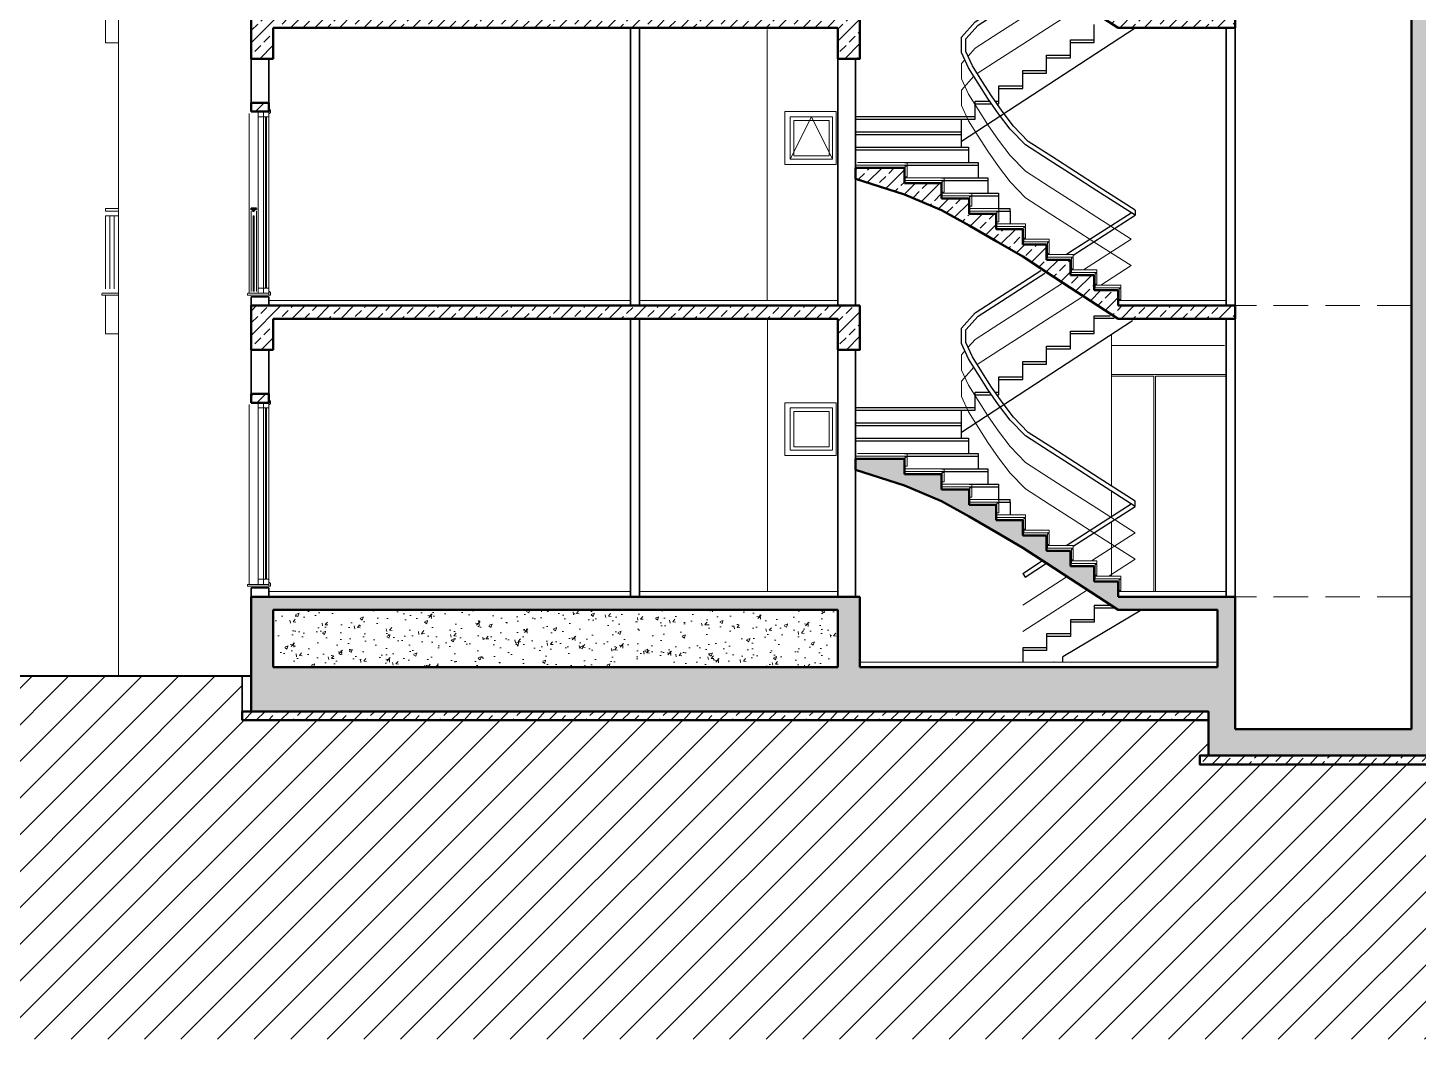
# Model space of a CAD drawing. Header units: millimetres. Extents: x 1852829 to 1882754, y -270850 to -231658.
# Drawn here: x 1858388 to 1858900, y -233479 to -233106 of the extents above; entities that cross this region are included whole.
import ezdxf

# ---------------------------------------------------------------- set-up
doc = ezdxf.new("R2010")
doc.units = ezdxf.units.MM
doc.linetypes.add('izdüşüm ön', pattern=[9.525, 6.35, -3.175])
doc.linetypes.add('su yalıtım', pattern=[30, 12, -18])
for name, color, linetype, lineweight in [('a_ba', 6, 'Continuous', 50), ('a_doğrama', 251, 'Continuous', 20), ('a_duvar', 251, 'Continuous', 35), ('a_görünüş', 32, 'Continuous', 25), ('a_görünüş_ince', 8, 'Continuous', 20), ('a_görünüş_kalın', 20, 'Continuous', 40), ('a_hatch_ba', 252, 'Continuous', 13), ('a_hatch_misc', 251, 'Continuous', 15), ('a_izdüşüm_ön', 6, 'izdüşüm ön', 9), ('a_kaplama', 40, 'Continuous', 15), ('a_not_misc', 144, 'Continuous', 5), ('a_yalıtım_su', 7, 'su yalıtım', 13)]:
    doc.layers.add(name, color=color, linetype=linetype, lineweight=lineweight)
pattern_1 = [(45, (2412.01, 15586.4466), (-4.49012806, 4.49012806), []), (45, (2416.5003, 15586.4466), (-4.49012806, 4.49012806), [3.175, -1.5875])]

# ---------------------------------------------------------------- blocks, each defined once
blk = doc.blocks.new('kesit_2_c_blok')
at = {"layer": 'a_ba'}
for p, q in [((-1390, 0), (-2080, 0)), ((-965, 0), (-1097.5, 0)), ((-1415, -15), (-2055, -15)), ((-965, -15), (-1097.5, -15))]:
    blk.add_line(p, q, dxfattribs=at)
for points in [[(-765, -15), (-765, 315)], [(-2055, -15), (-2055, -50), (-2080, -50), (-2080, 0)], [(-1390, 0), (-1390, -50), (-1415, -50), (-1415, -15)], [(-965, -15), (-965, 0)]]:
    blk.add_lwpolyline(points, dxfattribs=at)
blk.add_lwpolyline([(-2080, 220), (-2060, 220), (-2060, 230), (-2080, 230)], close=True, dxfattribs=at)
at = {"layer": 'a_doğrama'}
for points in [[(-2059, 218), (-2060, 218), (-2060, 222), (-2058, 222), (-2058, 219)], [(-2066, 214), (-2072, 214), (-2072, 220), (-2066, 220)], [(-2060, 214), (-2066, 214), (-2066, 220), (-2060, 220)], [(-1475, 160), (-1417, 160), (-1417, 220), (-1475, 220)], [(-1469, 166), (-1421, 166), (-1421, 214), (-1469, 214)], [(-1465, 170), (-1425, 170), (-1425, 210), (-1465, 210)], [(-2066, 14), (-2072, 14), (-2072, 20), (-2066, 20)], [(-2060, 14), (-2066, 14), (-2066, 20), (-2060, 20)], [(-2059, 16), (-2060, 16), (-2060, 12), (-2058, 12), (-2058, 15)]]:
    blk.add_lwpolyline(points, close=True, dxfattribs=at)
for points in [[(-2063.5, 214), (-2063.5, 20)], [(-2062.5, 214), (-2062.5, 20)], [(-2077.5, 102), (-2077.5, 16)], [(-2077.5, 102), (-2076.5, 102)], [(-2076.5, 102), (-2076.5, 16)]]:
    blk.add_lwpolyline(points, dxfattribs=at)
at = {"layer": 'a_duvar'}
blk.add_line((-2060, 10), (-2080, 10), dxfattribs=at)
for points in [[(-1650, 0), (-1650, 315)], [(-1640, 0), (-1640, 315)], [(-975, 0), (-975, 315)], [(-965, 0), (-965, 315)], [(-2080, 230), (-2080, 280)], [(-2060, 230), (-2060, 280)], [(-1415, 0), (-1415, 280)], [(-1395, 0), (-1395, 280)], [(-2080, 10), (-2080, 0)], [(-2060, 10), (-2060, 0)]]:
    blk.add_lwpolyline(points, dxfattribs=at)
at = {"layer": 'a_görünüş_ince'}
for p, q in [((-2230, 110), (-2245, 110)), ((-2230, 107), (-2245, 107)), ((-2230, 12), (-2249, 12)), ((-2230, 14), (-2248.5, 14))]:
    blk.add_line(p, q, dxfattribs=at)
for points in [[(-1495, 6), (-1495, 313)], [(-2230, -50), (-2230, 296)], [(-2082, 218), (-2082, 14)], [(-2072, 214), (-2072, 20)], [(-2066, 214), (-2066, 20)], [(-2060, 214), (-2060, 20)], [(-2245, 107), (-2245, 110)], [(-2245, 19), (-2245, 102)], [(-2245, 102), (-2230, 102)], [(-2240, 19), (-2240, 102)], [(-2235, 19), (-2235, 102)], [(-2080, 16), (-2080, 107)], [(-2074, 16), (-2074, 107)], [(-2248.5, 14), (-2249, 13.5)], [(-2249, 12), (-2249, 13.5)], [(-2245, -32), (-2245, 12)], [(-2230, -32), (-2245, -32)]]:
    blk.add_lwpolyline(points, dxfattribs=at)
at = {"layer": 'a_görünüş_kalın'}
for p, q in [((-2074, 110), (-2080, 110)), ((-2077.5, 109), (-2080, 109)), ((-2074, 109), (-2076.5, 109))]:
    blk.add_line(p, q, dxfattribs=at)
for points in [[(-2080, 109), (-2080, 110)], [(-2076.5, 107), (-2077.5, 107), (-2077.5, 109)], [(-2076.5, 107), (-2076.5, 109)], [(-2074, 109), (-2074, 110)]]:
    blk.add_lwpolyline(points, dxfattribs=at)
at = {"layer": 'a_kaplama'}
for p, q in [((-2060, 12), (-2084, 12)), ((-2060, 14), (-2083.5, 14))]:
    blk.add_line(p, q, dxfattribs=at)
for points in [[(-2083.5, 14), (-2084, 13.5)], [(-2084, 12), (-2084, 13.5)], [(-2060, 12), (-2060, 14)]]:
    blk.add_lwpolyline(points, dxfattribs=at)
at = {"layer": 'a_not_misc'}
blk.add_lwpolyline([(-1421, 166), (-1445, 214), (-1469, 166)], dxfattribs=at)

msp = doc.modelspace()

# ---------------------------------------------------------------- hatches: boundary and pattern name
at = {"layer": 'a_hatch_ba'}
h = msp.add_hatch(dxfattribs=at)
h.set_pattern_fill('ANSI33', color=256)
h.set_pattern_definition(pattern_1)
h.paths.add_polyline_path([(1859146.21, -233358.16), (1859146.21, -233315.91), (1858905.71, -233315.91), (1858905.71, -233213.53), (1859138.09, -233213.53), (1859138.09, -233224.91), (1859146.21, -233224.91), (1859146.21, -233208.66), (1858905.71, -233208.66), (1858905.71, -233106.28), (1859138.09, -233106.28), (1859138.09, -233117.66), (1859146.21, -233117.66), (1859146.21, -233101.41), (1858905.71, -233101.41), (1858905.71, -232999.03), (1859138.09, -232999.03), (1859138.09, -233010.41), (1859146.21, -233010.41), (1859146.21, -233004.56), (1859211.21, -233004.56), (1859211.21, -232994.16), (1859146.21, -232994.16), (1858905.71, -232994.16), (1858905.71, -232883.66), (1858915.46, -232883.66), (1858915.46, -232878.78), (1858829.34, -232878.78), (1858829.34, -232883.66), (1858897.59, -232883.66), (1858897.59, -232955.16), (1858829.34, -232955.16), (1858829.34, -232960.03), (1858897.59, -232960.03), (1858897.59, -232999.03), (1858897.59, -233106.28), (1858897.59, -233213.53), (1858897.59, -233315.91), (1858897.59, -233364.66), (1858832.59, -233364.66), (1858832.59, -233315.91), (1858826.09, -233315.91), (1858789.52, -233315.91), (1858789.52, -233310.26), (1858780.75, -233310.26), (1858780.75, -233304.62), (1858771.97, -233304.62), (1858771.97, -233298.98), (1858763.2, -233298.98), (1858763.2, -233293.33), (1858754.42, -233293.33), (1858754.42, -233287.69), (1858744.57, -233287.69), (1858744.57, -233282.04), (1858734.63, -233282.04), (1858734.63, -233276.4), (1858724.45, -233276.4), (1858724.45, -233270.75), (1858710.82, -233270.75), (1858710.82, -233265.11), (1858692.84, -233265.11), (1858692.84, -233269.21), (1858710.82, -233274.94), (1858724.45, -233280.67), (1858734.63, -233286.4), (1858744.57, -233292.13), (1858754.42, -233297.86), (1858763.2, -233303.59), (1858771.97, -233309.32), (1858789.52, -233320.78), (1858826.09, -233320.78), (1858826.09, -233341.91), (1858694.46, -233341.91), (1858694.46, -233315.91), (1858470.21, -233315.91), (1858470.21, -233358.16), (1858822.84, -233358.16), (1858822.84, -233374.41), (1858908.96, -233374.41), (1858908.96, -233358.16)])
h.paths.add_polyline_path([(1858905.71, -233341.91), (1858905.71, -233320.78), (1859138.09, -233320.78), (1859138.09, -233341.91)], flags=16)
h.paths.add_polyline_path([(1858686.34, -233341.91), (1858478.34, -233341.91), (1858478.34, -233320.78), (1858686.34, -233320.78)], flags=16)
h = msp.add_hatch(dxfattribs=at)
h.set_pattern_fill('ANSI33', color=256)
h.set_pattern_definition(pattern_1)
h.paths.add_polyline_path([(1858710.82, -233060.44), (1858724.45, -233066.17), (1858734.63, -233071.9), (1858744.57, -233077.63), (1858754.42, -233083.36), (1858763.2, -233089.09), (1858771.97, -233094.82), (1858789.52, -233106.28), (1858832.59, -233106.28), (1858832.59, -233101.41), (1858789.52, -233101.41), (1858789.52, -233095.76), (1858780.75, -233095.76), (1858780.75, -233090.12), (1858771.97, -233090.12), (1858771.97, -233084.47), (1858763.2, -233084.47), (1858763.2, -233078.83), (1858754.42, -233078.83), (1858754.42, -233073.19), (1858744.57, -233073.19), (1858744.57, -233067.54), (1858734.63, -233067.54), (1858734.63, -233061.9), (1858724.45, -233061.9), (1858724.45, -233056.25), (1858710.82, -233056.25), (1858710.82, -233050.61), (1858692.84, -233050.61), (1858692.84, -233054.71)])
h = msp.add_hatch(dxfattribs=at)
h.set_pattern_fill('ANSI33', color=256)
h.set_pattern_definition(pattern_1)
h.paths.add_polyline_path([(1858686.34, -233106.28), (1858686.34, -233117.66), (1858694.46, -233117.66), (1858694.46, -233101.41), (1858470.21, -233101.41), (1858470.21, -233117.66), (1858478.34, -233117.66), (1858478.34, -233106.28)])
h = msp.add_hatch(dxfattribs=at)
h.set_pattern_fill('ANSI33', color=256)
h.set_pattern_definition(pattern_1)
h.paths.add_polyline_path([(1858476.71, -233133.91), (1858470.21, -233133.91), (1858470.21, -233137.16), (1858476.71, -233137.16)])
h = msp.add_hatch(dxfattribs=at)
h.set_pattern_fill('ANSI33', color=256)
h.set_pattern_definition(pattern_1)
h.paths.add_polyline_path([(1858832.59, -233213.53), (1858832.59, -233208.66), (1858789.52, -233208.66), (1858789.52, -233203.01), (1858780.75, -233203.01), (1858780.75, -233197.37), (1858771.97, -233197.37), (1858771.97, -233191.73), (1858763.2, -233191.73), (1858763.2, -233186.08), (1858754.42, -233186.08), (1858754.42, -233180.44), (1858744.57, -233180.44), (1858744.57, -233174.79), (1858734.63, -233174.79), (1858734.63, -233169.15), (1858724.45, -233169.15), (1858724.45, -233163.5), (1858710.82, -233163.5), (1858710.82, -233157.86), (1858692.84, -233157.86), (1858692.84, -233161.96), (1858710.82, -233167.69), (1858724.45, -233173.42), (1858734.63, -233179.15), (1858744.57, -233184.88), (1858754.42, -233190.61), (1858763.2, -233196.34), (1858771.97, -233202.07), (1858789.52, -233213.53)])
h = msp.add_hatch(dxfattribs=at)
h.set_pattern_fill('ANSI33', color=256)
h.set_pattern_definition(pattern_1)
h.paths.add_polyline_path([(1858694.46, -233208.66), (1858470.21, -233208.66), (1858470.21, -233224.91), (1858478.34, -233224.91), (1858478.34, -233213.53), (1858686.34, -233213.53), (1858686.34, -233224.91), (1858694.46, -233224.91)])
h = msp.add_hatch(dxfattribs=at)
h.set_pattern_fill('ANSI33', color=256)
h.set_pattern_definition(pattern_1)
h.paths.add_polyline_path([(1858476.71, -233241.16), (1858470.21, -233241.16), (1858470.21, -233244.41), (1858476.71, -233244.41)])
h = msp.add_hatch(dxfattribs=at)
h.set_pattern_fill('ANSI33', color=256)
h.set_pattern_definition(pattern_1)
h.paths.add_polyline_path([(1858822.84, -233358.16), (1858466.96, -233358.16), (1858466.96, -233361.41), (1858822.84, -233361.41)])
h = msp.add_hatch(dxfattribs=at)
h.set_pattern_fill('ANSI33', color=256)
h.set_pattern_definition(pattern_1)
h.paths.add_polyline_path([(1858912.21, -233374.41), (1858819.59, -233374.41), (1858819.59, -233377.66), (1858912.21, -233377.66)])
at = {"layer": 'a_hatch_misc'}
h = msp.add_hatch(dxfattribs=at)
h.set_pattern_fill('AR-CONC', color=256, scale=0.065)
h.set_pattern_definition([(50, (1217787.984, -153665.641), (11.84202212, -1.03604219), [1.23825195, -13.62077143]), (355, (1217787.984, -153665.641), (-2.290826, 12.41871448), [0.99060156, -10.89665511]), (100.4514447, (1217788.971, -153665.727), (9.55119609, 11.38267178), [1.05235223, -11.5758841]), (46.1842, (1217787.984, -153662.339), (17.62016538, -2.7327556), [1.8573779, -20.43115714]), (96.6355576, (1217789.453, -153662.567), (15.431293, 16.0827234), [1.578529, -17.36384185]), (351.1841512, (1217787.984, -153662.34), (15.431293, 16.0827234), [1.4859002, -16.3449083]), (21, (1217789.635, -153663.165), (9.85495094, -6.64724834), [1.23825195, -13.62077143]), (326, (1217789.635, -153663.165), (4.01713816, 11.97223663), [0.99060156, -10.89661714]), (71.451445, (1217790.457, -153663.719), (13.87208908, 5.32498836), [1.05235223, -11.57586416]), (37.5, (1217787.9843, -153665.641), (0.200759527, 5.496086174), [0, -10.764536936, 0, -11.0617174, 0, -10.93789221]), (7.5, (1217787.9843, -153665.641), (4.343284896, 6.51174761), [0, -6.30682992, 0, -10.516886546, 0, -4.16878156]), (327.5, (1217784.3026, -153665.641), (8.813402552, -0.372368945), [0, -4.12750649, 0, -12.87782026, 0, -17.087876884]), (317.5, (1217782.6516, -153665.641), (9.62841194, 1.65272452), [0, -5.36575844, 0, -8.55219345, 0, -12.13486909])])
h.paths.add_polyline_path([(1858686.34, -233341.91), (1858686.34, -233320.78), (1858478.34, -233320.78), (1858478.34, -233341.91)])
h = msp.add_hatch(dxfattribs=at)
h.set_pattern_fill('ANSI31', color=256, scale=3)
h.set_pattern_definition([(45, (2412.01, 15586.447), (-6.73519209, 6.73519209), [])])
edge = h.paths.add_edge_path()
edge.add_line((1858306.58, -233345.16), (1858306.58, -233478.93))
edge.add_line((1858306.58, -233478.93), (1859287.36, -233478.93))
edge.add_line((1859287.36, -233478.8), (1859287.36, -233345.16))
edge.add_line((1859287.36, -233345.16), (1859149.46, -233345.16))
edge.add_line((1859149.46, -233345.16), (1859149.46, -233361.41))
edge.add_line((1859149.46, -233361.41), (1858908.96, -233361.41))
edge.add_line((1858908.96, -233361.41), (1858908.96, -233374.41))
edge.add_line((1858908.96, -233374.41), (1858912.21, -233374.41))
edge.add_line((1858912.21, -233374.41), (1858912.21, -233377.66))
edge.add_line((1858912.21, -233377.66), (1858819.59, -233377.66))
edge.add_line((1858819.59, -233377.66), (1858819.59, -233374.41))
edge.add_line((1858819.59, -233374.41), (1858822.84, -233374.41))
edge.add_line((1858822.84, -233374.41), (1858822.84, -233361.41))
edge.add_line((1858822.84, -233361.41), (1858466.96, -233361.41))
edge.add_line((1858466.96, -233361.41), (1858466.96, -233345.16))
edge.add_line((1858466.96, -233345.16), (1858306.58, -233345.16))

# ---------------------------------------------------------------- linework, layer by layer
at = {"layer": 'a_ba'}
for p, q in [((1858710.82, -233157.86), (1858692.84, -233157.86)), ((1858710.82, -233163.5), (1858710.82, -233157.86)), ((1858724.45, -233163.5), (1858710.82, -233163.5)), ((1858724.45, -233169.15), (1858724.45, -233163.5)), ((1858734.63, -233169.15), (1858724.45, -233169.15)), ((1858734.63, -233174.79), (1858734.63, -233169.15)), ((1858744.57, -233174.79), (1858734.63, -233174.79)), ((1858744.57, -233180.44), (1858744.57, -233174.79)), ((1858754.42, -233180.44), (1858744.57, -233180.44)), ((1858754.42, -233186.08), (1858754.42, -233180.44)), ((1858763.2, -233186.08), (1858754.42, -233186.08)), ((1858763.2, -233191.73), (1858763.2, -233186.08)), ((1858771.97, -233191.73), (1858763.2, -233191.73)), ((1858771.97, -233197.37), (1858771.97, -233191.73)), ((1858780.75, -233197.37), (1858771.97, -233197.37)), ((1858780.75, -233203.01), (1858780.75, -233197.37)), ((1858789.52, -233203.01), (1858780.75, -233203.01)), ((1858789.52, -233208.66), (1858789.52, -233203.01)), ((1858710.82, -233265.11), (1858692.84, -233265.11)), ((1858710.82, -233270.75), (1858710.82, -233265.11)), ((1858724.45, -233270.75), (1858710.82, -233270.75)), ((1858724.45, -233276.4), (1858724.45, -233270.75)), ((1858734.63, -233276.4), (1858724.45, -233276.4)), ((1858734.63, -233282.04), (1858734.63, -233276.4)), ((1858744.57, -233282.04), (1858734.63, -233282.04)), ((1858744.57, -233287.69), (1858744.57, -233282.04)), ((1858754.42, -233287.69), (1858744.57, -233287.69)), ((1858754.42, -233293.33), (1858754.42, -233287.69)), ((1858763.2, -233293.33), (1858754.42, -233293.33)), ((1858763.2, -233298.98), (1858763.2, -233293.33)), ((1858771.97, -233298.98), (1858763.2, -233298.98)), ((1858771.97, -233304.62), (1858771.97, -233298.98)), ((1858780.75, -233304.62), (1858771.97, -233304.62)), ((1858780.75, -233310.26), (1858780.75, -233304.62)), ((1858789.52, -233310.26), (1858780.75, -233310.26)), ((1858789.52, -233315.91), (1858789.52, -233310.26)), ((1858470.21, -233315.91), (1858694.46, -233315.91)), ((1858470.21, -233315.91), (1858470.21, -233358.16)), ((1858694.46, -233341.91), (1858694.46, -233315.91)), ((1858826.09, -233315.91), (1858832.59, -233315.91)), ((1858832.59, -233315.91), (1858832.59, -233364.66)), ((1858897.59, -233315.91), (1858897.59, -233364.66)), ((1858478.34, -233320.78), (1858686.34, -233320.78)), ((1858478.34, -233320.78), (1858478.34, -233341.91)), ((1858686.34, -233341.91), (1858686.34, -233320.78)), ((1858826.09, -233320.78), (1858826.09, -233341.91)), ((1858478.34, -233341.91), (1858686.34, -233341.91)), ((1858694.46, -233341.91), (1858826.09, -233341.91)), ((1858466.96, -233358.16), (1858822.84, -233358.16)), ((1858822.84, -233358.16), (1858822.84, -233374.41)), ((1858466.96, -233361.41), (1858822.84, -233361.41)), ((1858832.59, -233364.66), (1858897.59, -233364.66)), ((1858822.84, -233374.41), (1858908.96, -233374.41))]:
    msp.add_line(p, q, dxfattribs=at)
for points in [[(1858789.52, -233106.28), (1858771.97, -233094.82), (1858763.2, -233089.09), (1858754.42, -233083.36), (1858744.57, -233077.63), (1858734.63, -233071.9), (1858724.45, -233066.17), (1858710.82, -233060.44), (1858692.84, -233054.71)], [(1858692.84, -233157.86), (1858692.84, -233161.96)], [(1858789.52, -233213.53), (1858771.97, -233202.07), (1858763.2, -233196.34), (1858754.42, -233190.61), (1858744.57, -233184.88), (1858734.63, -233179.15), (1858724.45, -233173.42), (1858710.82, -233167.69), (1858692.84, -233161.96)], [(1858897.59, -233315.91), (1858897.59, -233211.91)], [(1858692.84, -233265.11), (1858692.84, -233269.21)], [(1858789.52, -233320.78), (1858771.97, -233309.32), (1858763.2, -233303.59), (1858754.42, -233297.86), (1858744.57, -233292.13), (1858734.63, -233286.4), (1858724.45, -233280.67), (1858710.82, -233274.94), (1858692.84, -233269.21)], [(1858826.09, -233315.91), (1858789.52, -233315.91)], [(1858826.09, -233320.78), (1858789.52, -233320.78)], [(1858466.96, -233358.16), (1858466.96, -233361.41)]]:
    msp.add_lwpolyline(points, dxfattribs=at)
for points in [[(1858470.21, -233244.41), (1858476.71, -233244.41), (1858476.71, -233241.16), (1858470.21, -233241.16)], [(1858912.21, -233374.41), (1858912.21, -233377.66), (1858819.59, -233377.66), (1858819.59, -233374.41)]]:
    msp.add_lwpolyline(points, close=True, dxfattribs=at)
at = {"layer": 'a_doğrama'}
for p, q in [((1858802.69, -233234.66), (1858802.69, -233313.96)), ((1858803.34, -233234.66), (1858803.34, -233313.96))]:
    msp.add_line(p, q, dxfattribs=at)
for points in [[(1858829.34, -233234.01), (1858787.09, -233234.01)], [(1858802.69, -233234.66), (1858787.09, -233234.66)], [(1858829.34, -233234.66), (1858803.34, -233234.66)], [(1858475.57, -233246.36), (1858475.57, -233309.41)], [(1858475.9, -233246.36), (1858475.9, -233309.41)]]:
    msp.add_lwpolyline(points, dxfattribs=at)
for points in [[(1858474.76, -233246.36), (1858472.81, -233246.36), (1858472.81, -233244.41), (1858474.76, -233244.41)], [(1858476.71, -233246.36), (1858474.76, -233246.36), (1858474.76, -233244.41), (1858476.71, -233244.41)], [(1858477.04, -233245.06), (1858476.71, -233245.06), (1858476.71, -233243.76), (1858477.36, -233243.76), (1858477.36, -233244.73)], [(1858666.84, -233263.91), (1858685.69, -233263.91), (1858685.69, -233244.41), (1858666.84, -233244.41)], [(1858668.79, -233261.96), (1858684.39, -233261.96), (1858684.39, -233246.36), (1858668.79, -233246.36)], [(1858670.09, -233260.66), (1858683.09, -233260.66), (1858683.09, -233247.66), (1858670.09, -233247.66)], [(1858474.76, -233311.36), (1858472.81, -233311.36), (1858472.81, -233309.41), (1858474.76, -233309.41)], [(1858476.71, -233311.36), (1858474.76, -233311.36), (1858474.76, -233309.41), (1858476.71, -233309.41)], [(1858477.04, -233310.71), (1858476.71, -233310.71), (1858476.71, -233312.01), (1858477.36, -233312.01), (1858477.36, -233311.03)]]:
    msp.add_lwpolyline(points, close=True, dxfattribs=at)
at = {"layer": 'a_duvar'}
for p, q in [((1858609.96, -233213.53), (1858609.96, -233315.91)), ((1858613.21, -233213.53), (1858613.21, -233315.91)), ((1858829.34, -233315.91), (1858829.34, -233213.53)), ((1858832.59, -233315.91), (1858832.59, -233213.53)), ((1858686.34, -233315.91), (1858686.34, -233224.91)), ((1858692.84, -233315.91), (1858692.84, -233224.91)), ((1858476.71, -233244.41), (1858470.21, -233244.41)), ((1858476.71, -233312.66), (1858470.21, -233312.66))]:
    msp.add_line(p, q, dxfattribs=at)
for points in [[(1858470.21, -233241.16), (1858470.21, -233224.91)], [(1858476.71, -233241.16), (1858476.71, -233224.91)], [(1858470.21, -233312.66), (1858470.21, -233315.91)], [(1858476.71, -233312.66), (1858476.71, -233315.91)]]:
    msp.add_lwpolyline(points, dxfattribs=at)
msp.add_lwpolyline([(1858470.21, -233358.16), (1858470.21, -233345.16), (1858466.96, -233345.16), (1858466.96, -233358.16)], close=True, dxfattribs=at)
at = {"layer": 'a_görünüş'}
for p, q in [((1858780.75, -233111.72), (1858780.75, -233105.1)), ((1858771.97, -233117.37), (1858771.97, -233110.75)), ((1858771.97, -233110.75), (1858780.75, -233110.75)), ((1858771.97, -233111.72), (1858780.75, -233111.72)), ((1858763.2, -233123.01), (1858763.2, -233116.39)), ((1858763.2, -233116.39), (1858771.97, -233116.39)), ((1858763.2, -233117.37), (1858771.97, -233117.37)), ((1858754.42, -233128.66), (1858754.42, -233122.04)), ((1858754.42, -233122.04), (1858763.2, -233122.04)), ((1858754.42, -233123.01), (1858763.2, -233123.01)), ((1858745.65, -233134.3), (1858745.65, -233127.68)), ((1858745.65, -233127.68), (1858754.42, -233127.68)), ((1858745.65, -233128.66), (1858754.42, -233128.66)), ((1858736.87, -233139.95), (1858736.87, -233133.33)), ((1858736.87, -233133.33), (1858742.24, -233133.33)), ((1858744.24, -233133.33), (1858745.65, -233133.33)), ((1858736.87, -233134.3), (1858742.93, -233134.3)), ((1858744.93, -233134.3), (1858745.65, -233134.3)), ((1858731.84, -233150.26), (1858731.84, -233139.95)), ((1858734.46, -233150.26), (1858734.46, -233155.91)), ((1858780.75, -233218.97), (1858780.75, -233212.35)), ((1858780.75, -233212.35), (1858786.53, -233212.35)), ((1858780.75, -233213.33), (1858788.02, -233213.33)), ((1858771.97, -233224.62), (1858771.97, -233218)), ((1858771.97, -233218), (1858780.75, -233218)), ((1858771.97, -233218.97), (1858780.75, -233218.97)), ((1858763.2, -233230.26), (1858763.2, -233223.64)), ((1858763.2, -233223.64), (1858771.97, -233223.64)), ((1858763.2, -233224.62), (1858771.97, -233224.62)), ((1858754.42, -233235.91), (1858754.42, -233229.29)), ((1858754.42, -233229.29), (1858763.2, -233229.29)), ((1858754.42, -233230.26), (1858763.2, -233230.26)), ((1858745.65, -233241.55), (1858745.65, -233234.93)), ((1858745.65, -233234.93), (1858754.42, -233234.93)), ((1858745.65, -233235.91), (1858754.42, -233235.91)), ((1858736.87, -233247.2), (1858736.87, -233240.58)), ((1858736.87, -233240.58), (1858742.24, -233240.58)), ((1858744.24, -233240.58), (1858745.65, -233240.58)), ((1858736.87, -233241.55), (1858742.93, -233241.55)), ((1858744.93, -233241.55), (1858745.65, -233241.55)), ((1858731.84, -233257.51), (1858731.84, -233247.2)), ((1858734.46, -233257.51), (1858734.46, -233263.16)), ((1858780.75, -233319.16), (1858780.75, -233325.33)), ((1858787.03, -233319.16), (1858780.75, -233319.16)), ((1858788.53, -233320.13), (1858780.75, -233320.13)), ((1858771.97, -233324.36), (1858771.97, -233330.53)), ((1858780.75, -233324.36), (1858771.97, -233324.36)), ((1858780.75, -233325.33), (1858771.97, -233325.33)), ((1858763.2, -233329.56), (1858763.2, -233335.73)), ((1858771.97, -233329.56), (1858763.2, -233329.56)), ((1858771.97, -233330.53), (1858763.2, -233330.53)), ((1858754.42, -233334.76), (1858754.42, -233339.96)), ((1858763.2, -233334.76), (1858754.42, -233334.76)), ((1858763.2, -233335.73), (1858754.42, -233335.73))]:
    msp.add_line(p, q, dxfattribs=at)
for points in [[(1858795.77, -233175.37), (1858781.72, -233166.33), (1858772.95, -233160.69), (1858764.17, -233155.04), (1858755.4, -233149.4), (1858749.82, -233143.59), (1858745.51, -233137.95), (1858741.52, -233132.3), (1858737.94, -233126.66), (1858734.46, -233121.01), (1858731.84, -233115.37), (1858731.84, -233109.72), (1858736.87, -233104.08), (1858745.65, -233098.43), (1858754.42, -233092.79), (1858761.69, -233088.11)], [(1858795.77, -233173.44), (1858782.6, -233164.97), (1858773.83, -233159.32), (1858765.05, -233153.68), (1858756.44, -233148.13), (1858751.05, -233142.53), (1858746.82, -233136.98), (1858742.87, -233131.4), (1858739.32, -233125.79), (1858735.89, -233120.24), (1858733.46, -233115.01), (1858733.46, -233110.34), (1858737.94, -233105.32), (1858746.53, -233099.8), (1858755.3, -233094.15), (1858763.18, -233089.08)], [(1858731.84, -233148.06), (1858795.81, -233106.28)], [(1858692.84, -233138.97), (1858736.87, -233138.97)], [(1858692.84, -233139.95), (1858736.87, -233139.95)], [(1858692.84, -233144.62), (1858731.84, -233144.62)], [(1858692.84, -233145.59), (1858731.84, -233145.59)], [(1858692.84, -233150.26), (1858734.46, -233150.26)], [(1858692.84, -233151.24), (1858734.46, -233151.24)], [(1858710.82, -233155.91), (1858734.46, -233155.91)], [(1858710.82, -233156.88), (1858734.46, -233156.88)], [(1858734.46, -233155.91), (1858737.94, -233155.91)], [(1858734.46, -233156.88), (1858737.94, -233156.88)], [(1858737.94, -233155.91), (1858737.94, -233161.55)], [(1858724.45, -233161.55), (1858741.52, -233161.55)], [(1858724.45, -233162.53), (1858741.52, -233162.53)], [(1858741.52, -233161.55), (1858741.52, -233167.2)], [(1858734.63, -233167.2), (1858745.51, -233167.2)], [(1858734.63, -233168.17), (1858745.51, -233168.17)], [(1858745.51, -233167.2), (1858745.51, -233172.84)], [(1858745.38, -233172.84), (1858749.82, -233172.84)], [(1858745.54, -233173.82), (1858749.82, -233173.82)], [(1858749.82, -233173.82), (1858749.82, -233172.84)], [(1858749.82, -233173.82), (1858749.82, -233178.49)], [(1858770.38, -233189.78), (1858771.97, -233188.75), (1858794.27, -233174.4)], [(1858795.77, -233173.44), (1858795.77, -233175.37)], [(1858772.95, -233190.05), (1858795.77, -233175.37)], [(1858772.95, -233297.3), (1858795.77, -233282.62), (1858781.72, -233273.58), (1858772.95, -233267.94), (1858764.17, -233262.29), (1858755.4, -233256.65), (1858749.82, -233250.84), (1858745.51, -233245.2), (1858741.52, -233239.55), (1858737.94, -233233.91), (1858734.46, -233228.26), (1858731.84, -233222.62), (1858731.84, -233216.97), (1858736.87, -233211.33), (1858745.65, -233205.68), (1858754.42, -233200.04), (1858761.1, -233195.75)], [(1858795.77, -233280.69), (1858782.6, -233272.22), (1858773.83, -233266.57), (1858765.05, -233260.93), (1858756.44, -233255.38), (1858751.05, -233249.78), (1858746.82, -233244.23), (1858742.87, -233238.65), (1858739.32, -233233.05), (1858735.89, -233227.49), (1858733.46, -233222.26), (1858733.46, -233217.59), (1858737.94, -233212.57), (1858746.53, -233207.05), (1858755.3, -233201.4), (1858762.59, -233196.72)], [(1858731.84, -233255.31), (1858794.81, -233214.18)], [(1858692.84, -233246.22), (1858736.87, -233246.22)], [(1858692.84, -233247.2), (1858736.87, -233247.2)], [(1858692.84, -233251.87), (1858731.84, -233251.87)], [(1858692.84, -233252.84), (1858731.84, -233252.84)], [(1858692.84, -233257.51), (1858734.46, -233257.51)], [(1858692.84, -233258.49), (1858734.46, -233258.49)], [(1858710.82, -233263.16), (1858734.46, -233263.16)], [(1858710.82, -233264.13), (1858734.46, -233264.13)], [(1858734.46, -233263.16), (1858737.94, -233263.16)], [(1858734.46, -233264.13), (1858737.94, -233264.13)], [(1858737.94, -233263.16), (1858737.94, -233268.8)], [(1858724.45, -233268.8), (1858741.52, -233268.8)], [(1858724.45, -233269.78), (1858741.52, -233269.78)], [(1858741.52, -233268.8), (1858741.52, -233274.45)], [(1858734.63, -233274.45), (1858745.51, -233274.45)], [(1858734.63, -233275.42), (1858745.51, -233275.42)], [(1858745.51, -233274.45), (1858745.51, -233280.09)], [(1858745.38, -233280.09), (1858749.82, -233280.09)], [(1858745.54, -233281.07), (1858749.82, -233281.07)], [(1858749.82, -233281.07), (1858749.82, -233280.09)], [(1858749.82, -233281.07), (1858749.82, -233285.74)], [(1858770.38, -233297.03), (1858771.97, -233296), (1858794.27, -233281.65)], [(1858795.77, -233282.62), (1858795.77, -233280.69)], [(1858754.42, -233307.29), (1858761.69, -233302.61)], [(1858754.42, -233307.29), (1858755.3, -233308.66)], [(1858755.3, -233308.66), (1858763.18, -233303.58)], [(1858798.3, -233320.78), (1858769.15, -233338.06)], [(1858769.15, -233339.96), (1858769.15, -233338.06)], [(1858765.94, -233339.96), (1858765.9, -233339.98)]]:
    msp.add_lwpolyline(points, dxfattribs=at)
at = {"layer": 'a_görünüş_ince'}
for p, q in [((1858421.46, -233345.16), (1858421.46, -233207.03)), ((1858660.34, -233213.53), (1858660.34, -233313.96)), ((1858787.09, -233219.23), (1858787.09, -233275.1)), ((1858787.09, -233277.03), (1858787.09, -233286.28)), ((1858787.09, -233288.21), (1858787.09, -233308.31))]:
    msp.add_line(p, q, dxfattribs=at)
for points in [[(1858734.27, -233116.75), (1858736.87, -233113.83), (1858745.65, -233108.18), (1858754.42, -233102.54), (1858763.2, -233096.89), (1858769.22, -233093.02)], [(1858737.64, -233123.08), (1858745.65, -233117.93), (1858754.42, -233112.29), (1858763.2, -233106.64), (1858771.97, -233101), (1858776.74, -233097.93)], [(1858776.76, -233195.42), (1858794.27, -233184.15), (1858781.72, -233176.08), (1858772.95, -233170.44), (1858764.17, -233164.79), (1858755.4, -233159.15), (1858749.82, -233153.34), (1858745.51, -233147.7), (1858741.52, -233142.05), (1858737.94, -233136.41), (1858734.46, -233130.76), (1858731.84, -233125.12), (1858731.84, -233119.47), (1858733.09, -233118.07)], [(1858783.14, -233201.06), (1858794.27, -233193.9), (1858781.72, -233185.83), (1858772.95, -233180.19), (1858764.17, -233174.54), (1858755.4, -233168.9), (1858749.82, -233163.09), (1858745.51, -233157.45), (1858741.52, -233151.8), (1858737.94, -233146.16), (1858734.46, -233140.51), (1858731.84, -233134.87), (1858731.84, -233129.22), (1858736.38, -233124.13)], [(1858734.27, -233224), (1858736.87, -233221.08), (1858745.65, -233215.43), (1858754.42, -233209.79), (1858763.2, -233204.14), (1858768.62, -233200.66)], [(1858737.64, -233230.33), (1858745.65, -233225.18), (1858754.42, -233219.54), (1858763.2, -233213.89), (1858771.97, -233208.25), (1858776.14, -233205.57)], [(1858779.76, -233302.67), (1858795.77, -233292.37), (1858781.72, -233283.33), (1858772.95, -233277.69), (1858764.17, -233272.04), (1858755.4, -233266.4), (1858749.82, -233260.59), (1858745.51, -233254.95), (1858741.52, -233249.3), (1858737.94, -233243.66), (1858734.46, -233238.01), (1858731.84, -233232.37), (1858731.84, -233226.72), (1858733.09, -233225.32)], [(1858787.09, -233223.28), (1858828.69, -233223.28)], [(1858786.15, -233308.31), (1858795.77, -233302.12), (1858781.72, -233293.08), (1858772.95, -233287.44), (1858764.17, -233281.79), (1858755.4, -233276.15), (1858749.82, -233270.34), (1858745.51, -233264.7), (1858741.52, -233259.05), (1858737.94, -233253.41), (1858734.46, -233247.76), (1858731.84, -233242.12), (1858731.84, -233236.47), (1858736.38, -233231.38)], [(1858469.56, -233245.06), (1858469.56, -233311.36)], [(1858472.81, -233246.36), (1858472.81, -233309.41)], [(1858474.76, -233246.36), (1858474.76, -233309.41)], [(1858476.71, -233246.36), (1858476.71, -233309.41)], [(1858754.42, -233318.97), (1858770.71, -233308.5)], [(1858754.42, -233328.72), (1858778.23, -233313.41)]]:
    msp.add_lwpolyline(points, dxfattribs=at)
at = {"layer": 'a_görünüş_kalın'}
msp.add_line((1858470.21, -233345.16), (1858306.58, -233345.16), dxfattribs=at)
at = {"layer": 'a_izdüşüm_ön', "ltscale": 2}
for points in [[(1858897.59, -233208.66), (1858832.59, -233208.66)], [(1858897.59, -233315.91), (1858832.59, -233315.91)]]:
    msp.add_lwpolyline(points, dxfattribs=at)
at = {"layer": 'a_kaplama'}
for p, q in [((1858711.8, -233156.88), (1858692.84, -233156.88)), ((1858711.63, -233155.91), (1858693.49, -233155.91)), ((1858725.26, -233161.55), (1858711.15, -233161.55)), ((1858725.42, -233162.53), (1858711.15, -233162.53)), ((1858735.45, -233167.2), (1858724.77, -233167.2)), ((1858735.61, -233168.17), (1858724.77, -233168.17)), ((1858745.38, -233172.84), (1858734.96, -233172.84)), ((1858745.54, -233173.82), (1858734.96, -233173.82)), ((1858755.24, -233178.49), (1858744.89, -233178.49)), ((1858755.4, -233179.46), (1858744.89, -233179.46)), ((1858764.01, -233184.13), (1858754.75, -233184.13)), ((1858764.17, -233185.11), (1858754.75, -233185.11)), ((1858772.79, -233189.78), (1858763.52, -233189.78)), ((1858772.95, -233190.75), (1858763.52, -233190.75)), ((1858781.56, -233195.42), (1858772.3, -233195.42)), ((1858781.72, -233196.39), (1858772.3, -233196.39)), ((1858790.34, -233201.06), (1858781.07, -233201.06)), ((1858790.5, -233202.04), (1858781.07, -233202.04)), ((1858711.8, -233264.13), (1858692.84, -233264.13)), ((1858711.63, -233263.16), (1858693.49, -233263.16)), ((1858725.26, -233268.8), (1858711.15, -233268.8)), ((1858725.42, -233269.78), (1858711.15, -233269.78)), ((1858735.45, -233274.45), (1858724.77, -233274.45)), ((1858735.61, -233275.42), (1858724.77, -233275.42)), ((1858745.38, -233280.09), (1858734.96, -233280.09)), ((1858745.54, -233281.07), (1858734.96, -233281.07)), ((1858755.24, -233285.74), (1858744.89, -233285.74)), ((1858755.4, -233286.71), (1858744.89, -233286.71)), ((1858764.01, -233291.38), (1858754.75, -233291.38)), ((1858764.17, -233292.36), (1858754.75, -233292.36)), ((1858772.79, -233297.03), (1858763.52, -233297.03)), ((1858772.95, -233298), (1858763.52, -233298)), ((1858781.56, -233302.67), (1858772.3, -233302.67)), ((1858781.72, -233303.64), (1858772.3, -233303.64)), ((1858476.71, -233312.01), (1858468.91, -233312.01)), ((1858476.71, -233311.36), (1858469.07, -233311.36)), ((1858790.34, -233308.31), (1858781.07, -233308.31)), ((1858790.5, -233309.29), (1858781.07, -233309.29))]:
    msp.add_line(p, q, dxfattribs=at)
for points in [[(1858711.15, -233157.21), (1858711.15, -233161.23), (1858711.8, -233161.23), (1858711.8, -233157.21), (1858711.15, -233157.21)], [(1858711.63, -233155.91), (1858711.8, -233156.07)], [(1858711.8, -233156.88), (1858711.8, -233156.07)], [(1858711.15, -233161.55), (1858711.15, -233162.53)], [(1858724.77, -233162.85), (1858724.77, -233166.87), (1858725.42, -233166.87), (1858725.42, -233162.85), (1858724.77, -233162.85)], [(1858725.26, -233161.55), (1858725.42, -233161.71)], [(1858725.42, -233162.53), (1858725.42, -233161.71)], [(1858724.77, -233167.2), (1858724.77, -233168.17)], [(1858734.96, -233168.5), (1858734.96, -233172), (1858735.61, -233172), (1858735.61, -233168.5), (1858734.96, -233168.5)], [(1858735.45, -233167.2), (1858735.61, -233167.36)], [(1858735.61, -233168.17), (1858735.61, -233167.36)], [(1858734.96, -233172.84), (1858734.96, -233173.82)], [(1858744.89, -233174.14), (1858744.89, -233177.73), (1858745.54, -233177.73), (1858745.54, -233174.14), (1858744.89, -233174.14)], [(1858745.38, -233172.84), (1858745.54, -233173)], [(1858745.54, -233173.82), (1858745.54, -233173)], [(1858744.89, -233178.49), (1858744.89, -233179.46)], [(1858754.75, -233179.79), (1858754.75, -233183.81), (1858755.4, -233183.81), (1858755.4, -233179.79), (1858754.75, -233179.79)], [(1858755.24, -233178.49), (1858755.4, -233178.65)], [(1858755.4, -233179.46), (1858755.4, -233178.65)], [(1858754.75, -233184.13), (1858754.75, -233185.11)], [(1858764.01, -233184.13), (1858764.17, -233184.29)], [(1858764.17, -233185.11), (1858764.17, -233184.29)], [(1858763.52, -233185.43), (1858763.52, -233189.45), (1858764.17, -233189.45), (1858764.17, -233185.43), (1858763.52, -233185.43)], [(1858763.52, -233189.78), (1858763.52, -233190.75)], [(1858772.79, -233189.78), (1858772.95, -233189.94)], [(1858772.95, -233190.75), (1858772.95, -233189.94)], [(1858772.3, -233191.08), (1858772.3, -233195.09), (1858772.95, -233195.09), (1858772.95, -233191.08), (1858772.3, -233191.08)], [(1858772.3, -233195.42), (1858772.3, -233196.39)], [(1858781.07, -233196.72), (1858781.07, -233200.74), (1858781.72, -233200.74), (1858781.72, -233196.72), (1858781.07, -233196.72)], [(1858781.56, -233195.42), (1858781.72, -233195.58)], [(1858781.72, -233196.39), (1858781.72, -233195.58)], [(1858781.07, -233201.06), (1858781.07, -233202.04)], [(1858789.85, -233202.36), (1858789.85, -233206.38), (1858790.5, -233206.38), (1858790.5, -233202.36), (1858789.85, -233202.36)], [(1858790.34, -233201.06), (1858790.5, -233201.23)], [(1858790.5, -233202.04), (1858790.5, -233201.23)], [(1858609.96, -233206.71), (1858476.71, -233206.71)], [(1858686.34, -233206.71), (1858613.21, -233206.71)], [(1858789.52, -233206.71), (1858829.34, -233206.71)], [(1858711.15, -233264.46), (1858711.15, -233267.79), (1858711.8, -233267.79), (1858711.8, -233264.46), (1858711.15, -233264.46)], [(1858711.63, -233263.16), (1858711.8, -233263.32)], [(1858711.8, -233264.13), (1858711.8, -233263.32)], [(1858711.15, -233268.8), (1858711.15, -233269.78)], [(1858724.77, -233270.1), (1858724.77, -233273.52), (1858725.42, -233273.52), (1858725.42, -233270.1), (1858724.77, -233270.1)], [(1858725.26, -233268.8), (1858725.42, -233268.96)], [(1858725.42, -233269.78), (1858725.42, -233268.96)], [(1858724.77, -233274.45), (1858724.77, -233275.42)], [(1858734.96, -233275.75), (1858734.96, -233279.25), (1858735.61, -233279.25), (1858735.61, -233275.75), (1858734.96, -233275.75)], [(1858735.45, -233274.45), (1858735.61, -233274.61)], [(1858735.61, -233275.42), (1858735.61, -233274.61)], [(1858734.96, -233280.09), (1858734.96, -233281.07)], [(1858744.89, -233281.39), (1858744.89, -233284.98), (1858745.54, -233284.98), (1858745.54, -233281.39), (1858744.89, -233281.39)], [(1858745.38, -233280.09), (1858745.54, -233280.25)], [(1858745.54, -233281.07), (1858745.54, -233280.25)], [(1858744.89, -233285.74), (1858744.89, -233286.71)], [(1858754.75, -233287.04), (1858754.75, -233291.06), (1858755.4, -233291.06), (1858755.4, -233287.04), (1858754.75, -233287.04)], [(1858755.24, -233285.74), (1858755.4, -233285.9)], [(1858755.4, -233286.71), (1858755.4, -233285.9)], [(1858754.75, -233291.38), (1858754.75, -233292.36)], [(1858764.01, -233291.38), (1858764.17, -233291.54)], [(1858764.17, -233292.36), (1858764.17, -233291.54)], [(1858763.52, -233292.68), (1858763.52, -233296.7), (1858764.17, -233296.7), (1858764.17, -233292.68), (1858763.52, -233292.68)], [(1858763.52, -233297.03), (1858763.52, -233298)], [(1858772.79, -233297.03), (1858772.95, -233297.19)], [(1858772.95, -233298), (1858772.95, -233297.19)], [(1858772.3, -233298.33), (1858772.3, -233302.34), (1858772.95, -233302.34), (1858772.95, -233298.33), (1858772.3, -233298.33)], [(1858772.3, -233302.67), (1858772.3, -233303.64)], [(1858781.56, -233302.67), (1858781.72, -233302.83)], [(1858781.07, -233303.97), (1858781.07, -233307.99), (1858781.72, -233307.99), (1858781.72, -233303.97), (1858781.07, -233303.97)], [(1858781.72, -233303.64), (1858781.72, -233302.83)], [(1858469.07, -233311.36), (1858468.91, -233311.52)], [(1858468.91, -233312.01), (1858468.91, -233311.52)], [(1858476.71, -233312.01), (1858476.71, -233311.36)], [(1858781.07, -233308.31), (1858781.07, -233309.29)], [(1858789.85, -233309.61), (1858789.85, -233313.63), (1858790.5, -233313.63), (1858790.5, -233309.61), (1858789.85, -233309.61)], [(1858790.34, -233308.31), (1858790.5, -233308.48)], [(1858790.5, -233309.29), (1858790.5, -233308.48)], [(1858609.96, -233313.96), (1858476.71, -233313.96)], [(1858686.34, -233313.96), (1858613.21, -233313.96)], [(1858789.52, -233313.96), (1858829.34, -233313.96)], [(1858826.09, -233339.96), (1858694.46, -233339.96)]]:
    msp.add_lwpolyline(points, dxfattribs=at)
at = {"layer": 'a_yalıtım_su', "const_width": 0.325}
msp.add_lwpolyline([(1858470.21, -233345.16), (1858470.21, -233358.16), (1858822.84, -233358.16), (1858822.84, -233374.41), (1858908.96, -233374.41), (1858908.96, -233358.16), (1859146.21, -233358.16), (1859146.21, -233345.16)], dxfattribs=at)

# ---------------------------------------------------------------- block references
at = {"layer": 'a_ba', "xscale": 0.3250005113151633, "yscale": 0.3250005113151633, "zscale": 0.3250005113151633}
for p in [(1859146.21, -233101.41), (1859146.21, -233208.66)]:
    msp.add_blockref('kesit_2_c_blok', p, dxfattribs=at)

doc.saveas('drawing.dxf')
